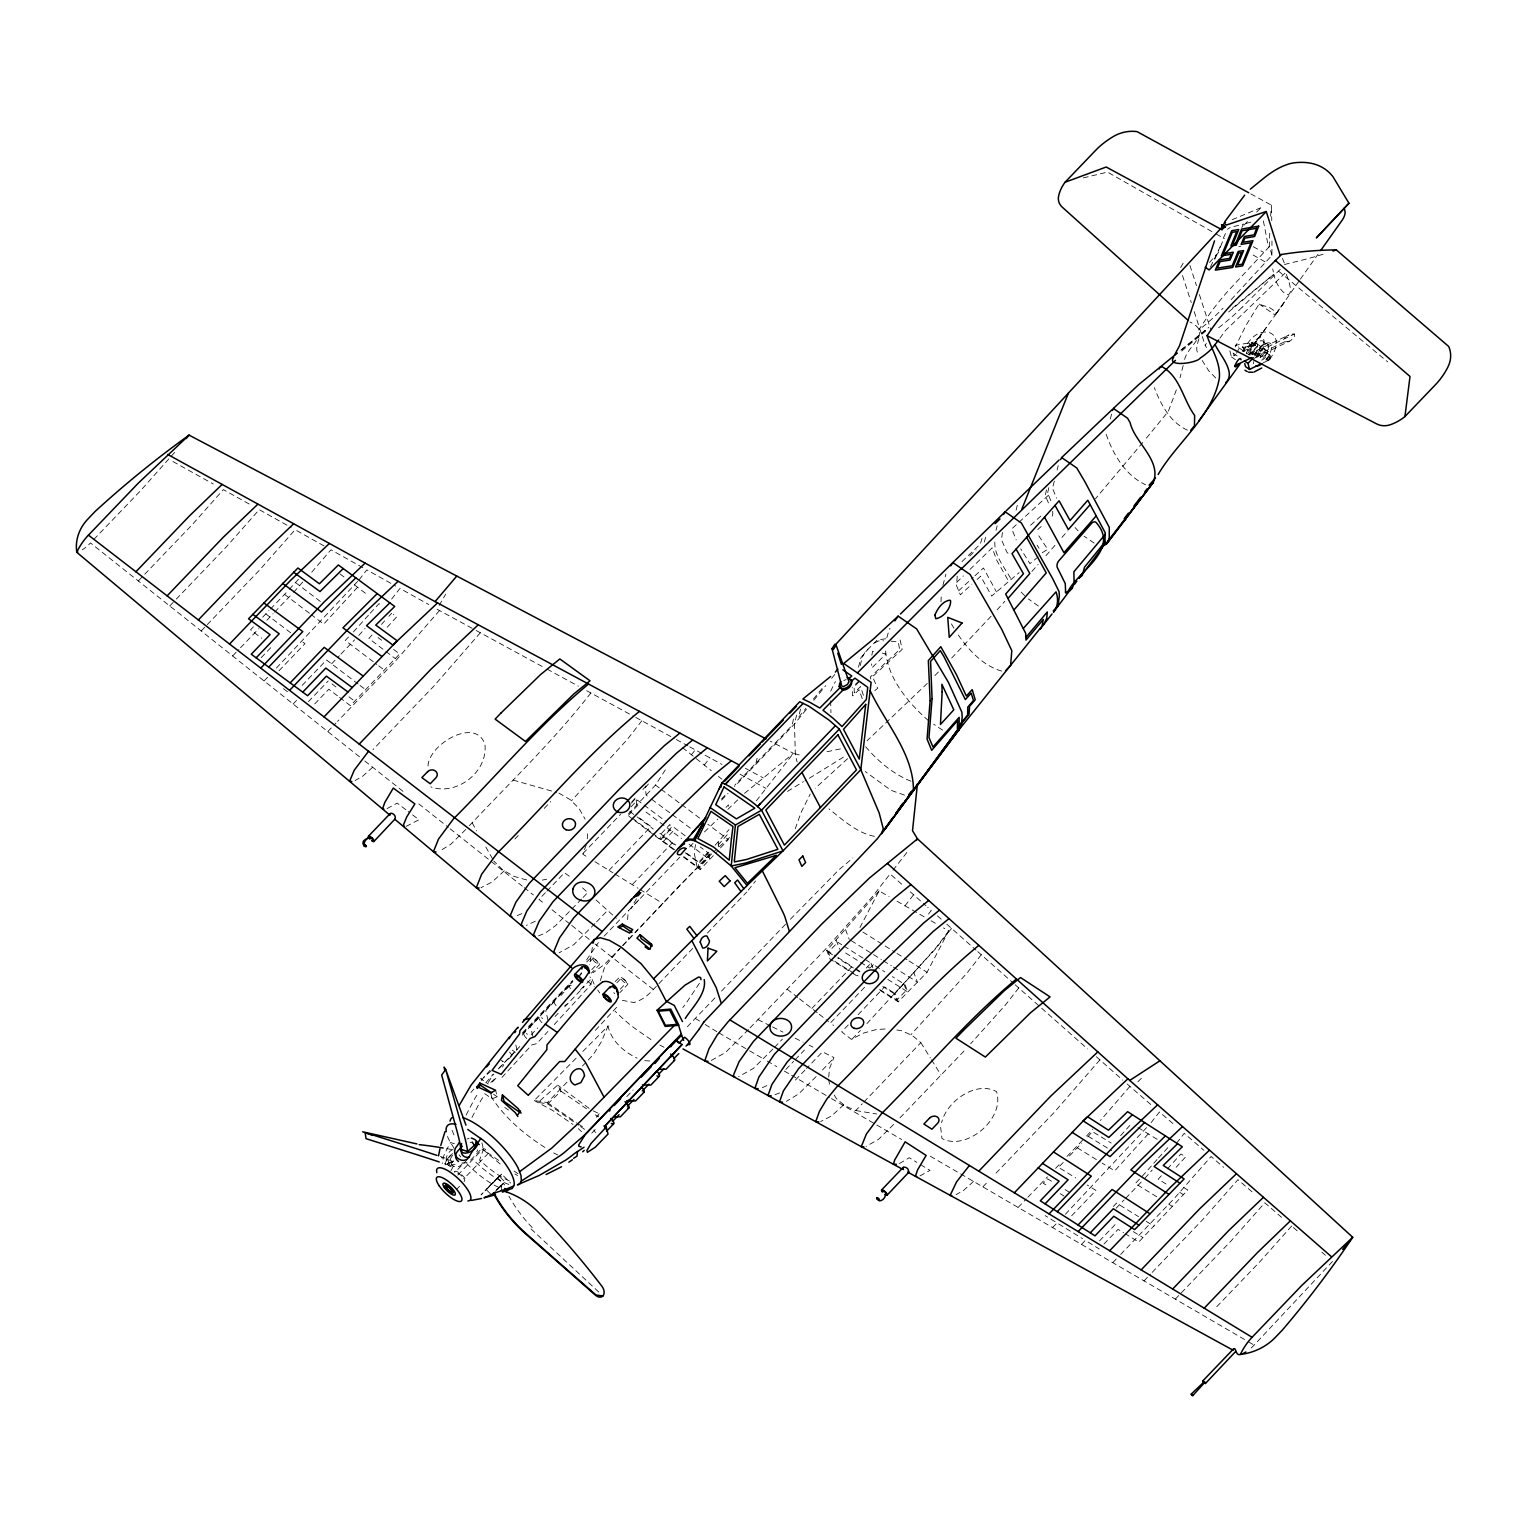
<?xml version="1.0" encoding="UTF-8"?>
<svg xmlns="http://www.w3.org/2000/svg" width="1527" height="1527" viewBox="0 0 1527 1527"><rect width="100%" height="100%" fill="white"/><g stroke="black" fill="none" stroke-linecap="round" stroke-linejoin="round"><path stroke-width="0.75" stroke-dasharray="5 3.75" d="M1231.182 299.616L1271.934 255.314L1271.953 251.02A244.377 29.49 86.5 0 0 1271.953 241.018M940.995 601.848L941.3 593.507M501.352 1190.373L501.448 1184.933L493.469 1193.312M1271.934 255.314L1269.376 246.057A200.342 24.184 86.5 0 1 1269.796 232.658M592.342 947.427L589.708 964.759M627.597 919.655L628.341 910.34M940.67 1127.27L941.968 1138.493C965.961 1151.453 1005.3 1119.081 996.558 1091.614C976.326 1080.391 946.511 1101.12 941.605 1122.727M587.265 838.781L587.8 830.783M828.684 1077.089L829.543 1068.346L833.933 1057.581L822.48 1051.855L806.542 1068.461M858.441 667.184L860.98 657.679L868.004 649.09M860.274 665.543L862.125 657.335L865.084 652.22L877.185 640.08L885.755 638.744M871.841 655.255L872.566 651.285L874.36 651.456M957.219 576.194L956.551 585.7L960.349 594.805L971.859 584.249M994.821 542.047C994.23 555.866 1004.938 567.929 1011.351 579.611M1248.151 352.813L1276.114 313.818L1275.293 311.355L1269.3 307.461L1259.012 304.14L1246.28 324.85L1235.286 346.896M1264.051 342.086L1263.974 342.64M600.34 980.582L604.749 966.763L619.79 948.477M1184.647 359.456C1187.72 345.178 1213.03 333.115 1189.934 322.006M830.669 691.158L835.364 681.596M1002.456 532.484L1001.464 539.623L1006.751 551.953A5.726 3.703 -56 0 0 1009.633 553.366M695.548 844.679L694.785 848.917A118.686 37.564 43.8 0 0 694.461 854.185L697.381 868.252M1183.196 365.564L1179.989 377.78M580.68 975.314L581.31 972.584M755.96 763.08L757.468 756.667M793.506 719.064L792.017 725.459L734.659 785.298M796.579 715.113L794.498 724.027L795.357 755.216L797.113 761.973M800.511 709.139L798.602 717.289L805.989 708.204M502.555 1067.068L503.738 1064.529M886.805 637.771L889 630.117M942.903 585.337L945.9 574.171M984.266 542.104L986.576 533.916M996.005 530.403L997.131 525.899M1016.104 510.133L1017.631 503.986M1057.085 470.106L1058.192 465.659M1110.339 419.028L1112.458 410.477M1243.875 350.943L1242.806 346.381L1238.282 347.087M1046.491 489.862L1045.27 495.34L1049.488 505.494M1048.801 487.705L1047.617 492.992L1051.817 503.108M1106.197 434.355C1113.202 454.492 1125.38 475.355 1145.594 484.765M1180.695 267.53L1183.215 263.083M795.243 828.779L801.045 812.612L810.207 794.021M593.144 1110.797L599.176 1113.698L598.279 1116.905L594.366 1114.195M428.018 765.943C429.011 743.764 476.386 716.449 484.956 744.622C487.915 772.299 456.306 796.14 430.881 786.901M1176.344 389.919L1168.308 411.393L1144.238 440.749M608.128 1025.686L601.543 1041.433L594.709 1052.389A50.639 32.22 -62.2 0 1 588.811 1059.414L582.436 1066.056M586.215 844.908L582.78 854.223L588.83 857.945M1054.336 481.196L1052.447 488.163L1056.589 498.184M1210.491 266.824L1222.554 241.82M1214.881 259.17L1218.851 250.199M1220.092 247.469L1221.829 243.614M471.977 1117.459L480.471 1101.139A131.036 110.631 -14.5 0 1 484.212 1095.413M981.995 538.42L980.353 544.051L960.54 562.948M1223.356 238.059L1225.971 232.409M1227.403 229.279L1230.189 227.485M498.699 1160.425L483.295 1149.812L479.573 1160.1L487.266 1166.838A51.097 16.167 43.8 0 0 504.082 1178.443L510.877 1181.688M1241.871 227.447L1243.474 224.049L1233.606 226.607M476.806 1151.797L477.741 1149.85M488.22 1082.452L493.297 1074.531M1243.837 351.592C1254.812 319.525 1292.3 329.87 1268.517 360.926M1269.949 359.15L1270.063 357.184A3.608 1.565 -55.4 0 0 1268.727 355.18L1257.752 357.032M859.949 927.519L879.113 890.909L889.058 896.635M880.163 990.489L898.22 1001.807L927.061 972.298L948.706 930.936L943.476 927.92M1206.54 347.526L1205.185 345.426L1206.311 343.403M490.415 1193.751L486.159 1189.552L499.195 1176.248L504.864 1181.841L500.283 1187.033M499.195 1176.248L486.159 1189.552M1236.507 353.195L1239.256 348.061L1254.621 345.465A3.608 1.565 -55.4 0 1 1255.977 347.354A3.608 1.565 -55.4 0 1 1252.827 351.325L1250.193 352.584M452.603 1155.366C445.025 1163.841 458.043 1172.641 462.948 1162.314M889.439 629.277L889.993 628.303M439.203 605.436L445.655 594.194M636.454 898.792L631.033 908.279L640.214 898.449M450.923 1170.751L452.259 1168.308A175.433 90.36 -34.7 0 1 454.798 1162.963M699.385 983.331L685.489 1004.155A110.536 72.17 -62 0 1 682.779 1007.572M586.578 959.968L598.355 942.617M466.117 1115.034L473.828 1100.318A64.897 54.8 -14.5 0 1 478.295 1093.275M632.922 819.255L627.311 815.074L655.484 785.088L666.841 767.585M1219.901 338.23L1225.341 330.653L1284.913 273.295M1262.753 332.352L1252.961 346.037L1267.811 325.366M1298.981 281.102L1276.114 313.818M1300.336 279.193L1317.992 254.284M1275.656 314.371L1285.2 301.01L1275.77 314.161M440.368 1156.512A112.903 1.871 19 0 1 447.449 1158.859L449.759 1165.425L453.252 1161.016L449.759 1165.425A112.903 1.871 19 0 0 442.658 1163.078M1284.474 264.591L1289.552 263.14A244.377 130.52 -9.1 0 0 1326.371 253.215M879.113 890.909L826.737 950.424L830.039 959.051L850.081 971.63M948.706 930.936L935.612 948.229L895.032 993.466L898.22 1001.807M1260.92 334.947L1248.074 350.771M359.189 579.726L366.843 569.876L395.817 586.101M391.656 599.061L399.959 588.429L428.801 604.577M439.528 610.533L396.199 660.198L337.562 721.374M480.318 632.77L434.451 685.489L372.97 749.642M590.854 692.972C553.385 741.11 508.987 783.389 467.357 827.844M641.855 720.763L627.311 739.431L571.384 800.835M691.426 754.777L695.262 749.872M704.271 765.084L709.921 757.85M756.38 800.778L793.429 753.326L802.496 755.808M893.009 870.218L907.534 851.589M904.996 905.797L913.585 894.765M928.473 914.062L931.298 910.455L927.748 907.305M951.531 928.378L935.879 948.439L866.935 1023.605M981.288 954.738L966.725 973.405L910.817 1034.81M1018.738 987.931L1005.568 1004.823L970.657 1043.743M1099.898 1059.872L1054.031 1112.591L994.172 1175.046M1129.865 1086.422L1100.433 1120.494M1151.148 1122.612L1159.451 1111.98L1175.389 1125.704M1176.573 1143.189L1184.227 1133.339L1203.925 1150.327M748.23 890.184L755.56 880.984M596.274 1117.306L599.176 1113.698M813.395 699.099L823.759 686.367M806.371 709.406L794.498 724.027L734.544 786.577M813.796 700.282L825.687 685.68M831.623 678.37L836.071 672.892M174.67 452.374L140.293 490.969L93.701 539.585M447.449 1158.859L452.603 1152.675M1291.651 1226.028L1260.119 1261.474L1214.671 1308.906M1332.537 1261.436L1254.144 1345.077A28.708 12.407 -55.4 0 1 1249.41 1349.429M1142.807 442.467L1095.47 498.756M497.611 1189.476L501.448 1184.933M1269.643 359.608C1265.196 363.865 1266.647 352.966 1270.388 357.528M470.908 1092.511L473.847 1089.095M481.196 1080.524L490.033 1070.255M485.815 1082.796L493.355 1074.035M492.381 1081.918L497.936 1076.134M1045.957 555.733L1055.882 544.299M1087.682 1136.909L1092.416 1131.564L1111.179 1143.055M1120.646 1135.63L1131.507 1123.548M1142.215 1176.305L1157.084 1159.508M1161.303 1175.771L1158.249 1179.207L1167.983 1185.181M1061.971 537.409L1067.888 530.747M631.338 803.221L635.995 797.972L636.702 805.073M648.421 784L645.348 787.455L646.093 795.09L649.834 797.877M708.852 852.276L699.519 862.717L700.187 869.55L717.404 851.245M715.094 845.271L729.028 829.6M293.585 592.342L303.778 580.928M358.807 635.48L365.029 628.494M631.815 801.923L636.568 796.617M642.886 789.516L646.036 785.985M672.51 842.656L632.235 884.667M710.227 853.822L635.499 932.405M718.091 845.004L729.104 832.635M1086.537 1136.088L1092.702 1129.159M1144.887 1178.233L1152.236 1170.006M289.233 589.46L299.712 577.836M353.424 631.911L368.713 614.923M372.015 634.946L368.847 638.458L384.021 650.006M381.502 624.409L384.651 620.897M387.19 627.273L396.619 616.965L393.336 614.465M1031.889 571.403L1038.15 564.436M1209.479 262.453L1220.111 250.752M997.093 609.827L1004.861 601.275M1148.285 1133.874L1114.691 1170.865L1102.17 1163.135M1158.554 1157.886L1168.861 1146.548M1167.391 1168.88L1180.944 1153.992L1185.639 1156.874L1176.134 1167.315M311.737 572.167L330.977 549.796L362.853 567.662M357.604 581.443L276.063 668.444M1146.586 1127.613L1065.159 1214.48M357.528 587.265L323.705 624.104L311.298 614.675M370.24 613.224L379.059 603.623L382.38 606.143M388.889 616.297L391.714 613.224M501.963 1077.413L531.892 1044.869L536.779 1043.59L547.907 1031.469M554.263 1024.56L589.25 986.518L591.331 982.815L591.197 978.292M595.435 1030.324L617.691 1006.121M726.031 807.401L728.436 804.786L728.455 809.367M631.109 806.79L637.37 800.129L666.306 821.717M628.475 815.265L637.866 805.263M674.629 849.756L663.443 841.396L663.004 836.242L672.395 826.26L685.203 835.803M660.962 839.545L670.353 829.543L669.933 824.427L660.542 834.41L660.962 839.545L653.327 833.837M663.443 841.396L672.834 831.394M522.234 1035.134L572.358 981.746M707.745 852.562L708.28 857.907L698.889 867.89L698.354 862.545L707.745 852.562L700.225 846.97M720.534 847.905L728.36 839.583L707.803 824.217M1280.275 269.344L1242.195 307.213M991.118 616.221L951.016 658.767M138.289 580.966L143.156 575.889M144.779 574.19L191.848 525.078L223.381 489.633L251.344 505.227M169.745 605.952L174.689 600.798M176.33 599.08L225.767 547.506L259.246 509.655L291.123 527.502M201.182 630.956L259.685 569.915L295.112 529.716L326.988 547.582M253.406 626.853L250.562 629.811L261.671 638.248M262.682 617.175L268.943 610.647M270.489 609.025L287.668 591.102M232.638 655.942L238.937 649.376M240.502 647.734L258.96 628.494M266.786 620.306L273.047 613.778M274.612 612.155L291.943 594.06M261.212 657.66L272.169 646.226M264.095 680.927L267.95 676.9M279.04 670.697L304.98 643.65L302.002 641.378M302.193 685.356L326.511 659.988L358.101 683.981M348.519 637.026L345.236 640.443L376.825 664.436M293.108 704.004L297.555 699.385M331.588 663.863L339.414 655.713M340.96 654.09L354.569 639.889M308.397 701.676L328.171 681.042M314.715 703.928L328.801 689.231L337.811 696.064M327.79 731.567L335.94 723.073M372.664 767.222L362.815 776.117L355.123 780.526M465.773 829.505L450.675 844.374L439.681 851.054M514.923 838.953L518.187 835.555M544.223 808.394L550.732 801.599M504.311 870.81L492.057 881.995L480.948 887.721M545.349 892.761L538.974 899.403L545.387 904.499M546.952 891.1L564.475 872.795L570.506 877.071M583.066 853.402L620.649 814.196M581.539 899.04L555.771 925.477L545.311 933.092L538.535 935.86M583.085 897.418L587.742 892.57L580.852 886.366M609.006 870.371L650.922 826.546L637.809 816.773M1244.028 225.156L1248.265 220.747M594.938 923.587L573.808 944.64L559.054 952.848M596.523 921.945L607.574 910.416M721.565 798.965L726.47 793.849M721.584 800.091L728.055 793.334M604.043 936.223L679.744 857.239M689.593 846.951L696.178 840.098M586.673 961.972L591.942 956.856L599.176 962.907L599.328 964.816L591.388 973.119M589.918 961.647L592.934 958.498M522.482 1032.806L572.74 980.41M522.692 1033.645L572.949 981.269M539.222 1017.326L530.518 1026.583L532.904 1036.699M554.454 1001.464L545.731 1010.721L548.136 1020.895M569.666 985.602L561.001 995.547M577.836 977.089L583.467 971.21M591.789 969.626L597.82 963.327A3.436 1.088 43.8 0 0 594.919 959.128A3.436 1.088 43.8 0 0 593.392 960.292A3.436 1.088 43.8 0 0 597.82 963.327M622.787 945.347L682.168 882.778L715.858 849.833M621.222 947.313L604.272 964.549L593.125 972.68M622.806 945.652L633.896 934.085M615.114 981.575L620.382 976.459L627.616 982.529L627.769 984.419L619.809 992.722M452.584 1153.61L447.984 1158.42A8.761 6.986 -72.3 0 0 445.14 1166.704M616.851 982.834L621.374 978.101M620.229 989.229L626.261 982.93A3.436 1.088 43.8 0 0 623.36 978.731A3.436 1.088 43.8 0 0 621.833 979.895A3.436 1.088 43.8 0 0 626.261 982.93M467.281 1159.566L456.535 1170.77A8.761 6.986 -72.3 0 1 454.893 1172.125M457.833 1175.103L483.295 1148.552L485.281 1149.182L488.182 1153.381L464.303 1178.271M456.344 1189.648L459.589 1186.269M692.666 948.439L650.979 991.939A43.157 35.655 -75.5 0 1 633.972 1002.533L622.367 1000.357M707.421 933.054L746.76 892.016M576.118 1058.23L534.202 1100.509L547.429 1102.589L568.12 1081.001M501.677 1174.148L481.024 1194.897L501.677 1174.148L510.648 1183.043M714.96 997.894L692.953 1020.857A43.157 4.524 -44.2 0 0 684.879 1029.618M721.527 991.061L787.073 922.652M591.77 1133.149L596.542 1128.167M626.776 1096.615L633.151 1089.973M748.478 1029.542L725.42 1052.58L710.15 1061.055M750.043 1027.881L826.431 948.191L872.184 896.922L890.107 873.94L903.526 885.832M772.929 1049.011L753.384 1068.423L738.629 1076.65M774.513 1047.369L782.397 1039.143M811.81 1008.45L852.085 966.438L834.181 955.119M785.871 1069.434L793.62 1061.341M795.166 1059.738L804.462 1050.022M864.606 987.282L830.402 1022.975L833.627 1025.495M804.939 1070.141L795.204 1080.276M848.268 1024.941L841.682 1031.794L851.379 1039.372L863.232 1033.187L876.135 1029.561L887.034 1028.874M858.136 1014.634L884.591 986.9L895.032 993.466M816.105 1076.63L798.545 1094L786.443 1101.311M822.48 1069.988L833.627 1058.345M852.219 1038.952L860.388 1030.42M843.744 1104.784L831.49 1115.97L820.667 1121.562M834.2 1095.05L836.452 1098.677L844.946 1105.815L855.75 1110.549L862.259 1103.754M863.881 1102.055L920.838 1042.636L912.344 1035.497L901.56 1030.744L895.376 1029.732M893.639 1124.464L878.54 1139.333L866.057 1146.433M900.014 1117.802L965.98 1048.992M973.52 1181.421L963.671 1190.316L955.978 1194.725M982.854 1186.861L987.702 1181.803M1018.127 1207.456L1026.278 1198.943M1027.9 1197.244L1047.446 1176.859M1055.596 1168.365L1060.482 1163.269M1066.991 1156.473L1084.914 1137.787M1063.212 1162.467L1058.516 1167.353L1075.772 1177.966M1069.454 1155.939L1081.727 1143.131M1052.599 1227.555L1057.047 1222.936L1045.136 1215.587M1071.649 1215.778L1095.966 1190.411L1087.262 1185.047M1113.298 1206.483L1116.542 1203.085L1138.55 1216.656M1139.447 1179.207L1135.267 1183.54L1157.275 1197.111M1081.479 1244.39L1085.334 1240.363L1099.268 1248.952M1116.142 1208.22L1124.063 1199.955M1125.628 1198.332L1142.177 1181.058M1099.516 1240.897L1117.649 1221.982M1103.964 1244.047L1118.069 1229.35L1123.643 1232.766M1112.744 1262.638L1119.043 1256.072M1120.627 1254.43L1173.709 1199.039L1211.083 1156.512L1223.623 1167.315M1144.009 1280.886L1150.518 1274.11M1152.141 1272.411L1202.513 1219.863L1237.939 1179.665L1252.255 1192.014M1175.294 1299.133L1231.316 1240.668L1264.795 1202.818L1283.024 1218.565M498.279 1068.919L514.694 1051.874M516.336 1050.175L521.261 1045.06M531.129 1034.829L537.695 1028.015M499.234 1068.06L514.065 1052.676M508.644 1059.07L515.248 1052.218L512.232 1050.137M555.045 1016.524L558.195 1013.279M564.666 1006.885L584.211 986.614M1269.357 246.63L1229.063 289.92A118.323 45.944 -56.3 0 0 1198.79 329.985A142.755 55.43 -56.3 0 0 1223.012 308.263M934.925 675.564L941.09 669.208M496.428 1189.972L498.088 1188.235M927.29 683.409L867.012 740.824M829.543 955.463L828.264 952.104L837.865 942.254L841.721 944.698M866.21 968.099L871.02 963.174L865.026 959.395M870.123 967.908L873.329 964.625M903.85 983.846L906.313 990.317L896.693 1000.147L894.23 993.676L903.85 983.846L892.398 976.631M1256.645 212.1L1260.825 207.844L1261.13 209.352M790.394 919.235L838.781 869.894L852.887 858.021M582.837 1051.473L607.994 1026.125C611.583 1041.07 623.493 1051.779 637.103 1058.135M1137.863 1081.822L1142.501 1077.165M855.349 684.401L858.46 681.309M855.654 685.299L860.312 680.66M744.489 793.372L793.429 753.326L770.295 741.149M499.787 1186.517L504.864 1181.841M491.026 1071.019L483.582 1077.489M874.608 642.886L878.369 641.016L883.56 640.786M956.704 582.379L963.346 575.908M969.989 569.418L992.187 547.83L996.73 560.256L1008.698 581.329M704.481 831.948L717.824 819.083M727.825 809.444L737.827 799.785M547.735 1103.906L561.001 1091.213L557.699 1085.105L538.115 1102.399L547.735 1103.906L578.599 1125.189M969.664 556.038L976.154 549.854M958.593 590.815L973.233 577.34M974.932 575.794L983.464 568.006L996.444 591.922M977.127 579.439L980.639 576.233L991.672 596.045L1019.101 572.625M490.797 1082.471L495.263 1078.406M1048.495 495.187L1011.771 528.876L1016.218 539.966M847.58 758.69L815.284 788.218M1040.86 516.05L1029.313 526.376M719.332 846.721L729.791 837.35M1037.73 529.564L1041.185 526.51M567.147 1003.983L564.761 1005.644M1181.707 351.038L1206.979 329.985M1228.605 311.985L1273.785 274.326L1272.735 268.886M1038.15 556.878L1029.942 563.673L1020.723 548.804M874.837 690.605L877.643 688.314L872.528 676.671L902.171 649.414L900.109 639.908L898.945 639.756M1180.925 350.141L1208.811 327.389M1232.27 308.225L1273.785 274.326C1278.786 295.856 1299.725 306.736 1285.619 272.55M1181.612 349.626L1184.799 347.221A67.303 11.319 -45.3 0 0 1196.099 337.868C1205.834 328.4 1191.423 349.168 1199.115 354.169M1201.577 333.268L1206.96 329.317M766.878 1085.582L762.03 1087.854M787.474 791.406L803.431 781.633M843.362 757.182L804.977 780.927M535.309 921.258L526.338 925.419M1265.444 343.728L1264.471 344.281L1266.398 343.556L1265.119 343.785M453.099 1149.507C444.681 1152.408 442.773 1167.43 454.225 1167.124M455.122 1164.204L449.625 1165.655M899.441 1163.574L909.233 1157.714L916.792 1162.333M521.833 913.661L515.458 916.276M779.61 1092.893L773.12 1095.527M1256.206 357.242L1290.735 340.578L1293.751 337.715A5.554 4.619 -14.7 0 0 1294.552 335.234L1294.438 334.031C1289.876 333.611 1283.043 336.551 1284.073 342.029L1256.187 355.467M1237.118 355.886L1229.865 350.886L1231.43 356.917L1235.286 355.066M1243.016 351.344L1248.8 348.538A3.608 1.565 -55.4 0 0 1251.949 344.587A3.608 1.565 -55.4 0 0 1250.613 342.697L1235.248 345.274L1237.92 347.125M1248.819 354.226L1288.826 334.967M1251.72 354.608L1294.438 334.031M1263.058 362.892L1266.914 361.04A3.608 1.565 -55.4 0 0 1270.063 357.07L1267.792 360.582M453.175 1161.054L446.17 1164.223L453.252 1161.016A65.642 1.088 19 0 1 441.418 1157.638M1232.155 219.697L1260.806 207.748M484.67 1093.618L492.133 1098.772L497.287 1096.787L495.588 1090.24M1289.494 341.208L1284.073 342.029M466.938 1139.008L469.133 1138.264M580.508 989.553L591.827 978.33L589.899 977.013M387.056 808.604L397.173 803.087L406.258 810.035M919.922 1175.924L930.019 1170.407L918.681 1163.479M1238.836 246.725L1240.859 246.191M1246.013 223.4L1252.369 221.797M1083.33 177.876L1107.495 172.093L1214.137 232.829M826.966 751.723L840.69 748.841M542.333 880.086L546.723 879.228M481.769 1078.444L480.528 1078.654L488.277 1083.998M904.461 795.109L890.947 790.299L865.217 771.536M406.125 826.374L418.99 819.77L408.091 811.429M470.201 1142.406L472.358 1142.177M1247.464 346.534C1249.716 347.03 1250.728 340.292 1247.578 344.568C1245.459 349.912 1254.411 345.407 1249.735 343.155M1266.78 359.857L1269.052 356.478M644.738 1060.673L650.655 1061.036M1001.655 671.078C982.701 665.677 968.156 649.548 957.372 633.667M891.062 641.13L898.277 642.046L899.632 649.605L870.314 677.053L870.848 679.114M874.417 836.357C856.704 832.845 842.751 819.751 828.951 808.928M855.75 1110.549L876.708 1113.985M882.358 653.136L885.927 653.976L871.764 668.043L871.688 663.863M513.11 780.106L556.591 792.456M526.7 879.972L513.95 876.345L502.707 869.894L493.775 861.037M454.435 1143.742L450.541 1142.501A175.433 90.36 -34.7 0 0 443.708 1155.939L442.276 1163.555M910.97 781.213C893.009 774.017 877.624 760.885 865.217 746.245M1187.414 430.175C1170.197 422.311 1160.806 404.464 1154.336 387.629M534.202 1100.509L552.411 1110.32L573.007 1124.464M595.53 1132.633L593.774 1129.942M757.965 1019.616L770.467 1025.877M772.547 1026.908L782.969 1032.118M795.128 1038.188L803.126 1042.178M809.119 1045.174L812.937 1047.083M553.671 1152.923L557.775 1155.004M745.348 768.272L763.309 777.911M1253.209 246.706L1263.573 252.318M437.046 609.197L474.21 629.429M476.233 630.536L544.967 667.986M547.067 669.112L578.332 686.157M586.673 690.7L633.686 716.316M635.728 717.423L674.266 738.419M676.289 739.526L687.894 745.844M689.746 746.856L721.966 764.416M740.022 774.246L766.02 788.409M1250.766 193.872L1271.437 205.191L1271.667 215.498A244.377 29.49 86.5 0 1 1271.762 220.651M172.933 461.536L213.284 484.002M1216.179 234.013L1224.387 238.67M1253.094 255.028L1265.406 262.033M942.617 730.154L933.703 724.256M897.036 901.216L925.667 917.689M931.05 920.781L936.433 923.873M558.882 793.105L570.105 799.575L579.038 808.432L585.07 819.083M1250.937 343.976L1248.475 347.259M718.854 1032.863L747.657 1049.679M749.623 1050.824L763.462 1058.898M767.26 1061.093L776.728 1066.629M784.305 1071.057L789.745 1074.225M791.559 1075.275L829.543 1097.436M831.49 1098.581L901.636 1139.505M930.382 1156.263L1244.753 1339.637M1248.59 1341.889L1254.106 1345.096M514.943 1173.958L517.653 1175.561M1094.153 543.097L1084.036 536.13M1183.883 1187.624L1187.758 1190.01L1138.722 1242.062L1125.494 1233.911M1088.236 1136.298L1111.618 1150.614M1179.684 1192.339L1183.578 1194.744M1138.035 1127.575L1157.638 1139.638M1077.26 1147.789L1100.242 1161.971M1168.785 1204.192L1172.717 1206.616M594.9 861.686L612.881 872.757M614.827 873.94L638.019 888.237M639.947 889.42L663.062 903.64M1146.204 1221.371L1153.973 1226.162M1051.435 1181.211L1047.541 1178.806L1043.265 1183.253L1048.915 1186.727M1065.102 1189.609L1070.942 1193.217M1133.225 1231.583L1142.998 1237.614M1060.177 1193.675L1063.937 1195.985M1058.669 1223.929L1082.49 1238.607M695.3 1018.414L703.183 1023.262M705.15 1024.483L716.965 1031.775M862.889 932.062L894.975 952.18M896.979 953.44L907 959.72M909.004 960.979L927.061 972.298M851.264 940.651L881.346 959.51M883.35 960.769L891.367 965.789M893.371 967.049L917.441 982.147L913.776 972.508M845.653 953.001L869.722 968.08M887.779 979.399L907.821 991.977L904.404 982.987M834.735 961.285L858.136 975.982M879.609 989.439L896.693 1000.147M852.085 972.89L858.098 976.669M863.022 958.135L843.648 945.9M875.238 965.827L884.782 971.84M855.75 968.748L861.266 972.222M853.402 967.984L837.865 958.173M855.406 969.244L861.4 973.004M882.797 986.48L894.23 993.676M826.737 950.424L832.31 953.955M828.264 952.104L835.956 956.952M589.098 1108.354L557.699 1085.105M1259.107 303.988L1274.93 314.886M1257.103 343.919L1259.947 345.865M1264.337 348.9L1267.181 350.847M1251.606 342.563L1255.633 345.35M1265.711 352.279L1269.72 355.066M1250.346 352.871A5.631 2.443 -55.4 0 0 1255.118 350.599A5.631 2.443 -55.4 0 0 1257.351 344.3A5.631 2.443 -55.4 0 0 1252.98 345.465L1252.045 346.572A5.631 2.443 -55.4 0 0 1250.021 352.241L1253.19 354.837A5.631 2.443 -55.4 0 1 1256.148 347.106A5.631 2.443 -55.4 0 1 1260.233 348.099A5.631 2.443 -55.4 0 1 1254.488 355.142M1239.256 348.061L1249.334 354.989L1264.7 352.413A3.608 1.565 -55.4 0 1 1266.036 354.302A3.608 1.565 -55.4 0 1 1262.905 358.253M1231.43 356.917L1235.458 359.685M1038.398 606.028L1028.377 598.928M650.979 1039.582L638.114 1030.706A54.247 17.16 43.8 0 1 619.542 1015.512L615.095 1011.141M561.001 1091.213L586.521 1108.793M501.2 1060.425L503.204 1061.819A9.277 2.939 43.8 0 1 502.612 1061.036M547.429 1102.589L576.347 1122.517M578.275 1123.853L584.058 1127.823M580.527 1126.525L588.239 1131.851M493.526 1094.21L497.287 1096.787M504.769 1107.476L508.51 1110.053M544.872 1147.445C524.143 1134.256 504.922 1117.936 491.465 1097.169M514.103 1171.037L517.958 1173.69M686.711 853.211L699.519 862.717M685.203 852.772L698.354 862.545M655.484 785.088L659.225 787.894M661.096 789.287L679.782 803.259M681.653 804.653L700.339 818.625M651.705 799.289L670.391 813.242M672.262 814.654L690.948 828.607M646.055 812.059L681.557 838.609M689.021 844.202L709.578 859.567L709.043 854.108M659.912 833.265L675.755 845.061M629.773 811.486L635.213 815.533M637.026 816.869L653.308 829.008M663.004 836.242L675.812 845.786M632.312 818.109L651.418 832.406M683.962 856.723L698.889 867.89M634.793 820.667L653.48 834.639M655.35 836.033L674.037 850.005M683.371 856.991L700.187 869.55M928.416 720.61C908.183 702.897 887.626 678.236 885.584 650.54M339.987 573.923L344.892 577.664M354.436 584.917L368.293 595.435M284.556 594.366L309.408 613.243M378.734 665.867L384.403 670.181M265.813 613.911L290.684 632.789M359.99 685.413L365.659 689.727M331.951 683.924L337.639 688.238M348.996 696.866L354.684 701.179M339.605 697.438L350.408 705.646L399.616 653.976L392.42 648.479M283.488 688.696L288.87 692.781M653.327 989.477L595.034 943.953M377.99 637.503L381.597 640.252M295.475 582.531L322.025 602.764M385.911 651.456L395.398 658.671M500.188 1164.013L483.295 1149.812M1215.778 377.99L1208.888 371.023L1202.207 360.506M787.149 989.191L797.724 997.436M799.48 998.811L817.384 1012.802M819.236 1014.272L828.531 1021.525M359.532 756.8L90.475 542.963A28.708 12.407 -55.4 0 1 82.248 549.796M364.838 761L405.877 793.62M418.799 803.889L448.327 827.348M450.16 828.817L522.291 886.137M524.143 887.626L533.419 894.994M552.01 909.768L569.915 924.007M571.671 925.381L593.163 942.483M682.493 747.619L711.334 770.715M718.377 776.365L721.908 779.19M1278.576 271.138L1387.68 361.88M587.494 981.04L594.327 986.766M1150.766 1104.498L1124.578 1081.727M1293.426 1227.574L1298.771 1232.194M1321.867 1252.197L1325.417 1255.289M910.245 891.787L925.992 905.74M937.444 915.895L942.064 919.979M946.797 924.179L976.02 950.099M977.776 951.645L1013.374 983.197M1015.169 984.781L1039.906 1006.694M1041.662 1008.259L1087.548 1048.915M1096.367 1056.741L1122.803 1080.162M596.007 899.995L616.335 918.3M578.313 1128.663L581.596 1131.717M531.052 1228.93L599.691 1292.911M613.759 992.703L614.751 993.638M497.21 1177.546L504.693 1184.952M1021.2 592.113L1024.636 595.625M1078.138 530.862L1075.103 527.559M1042.254 552.755L1047.656 549.281L1037.463 533.782M459.093 1154.87L460.734 1156.989M597.706 989.954L599.71 992.932M1037.081 545.158L1039.085 548.25M920.838 1042.636L930.325 1057.887M931.508 1059.795L940.995 1075.065M953.917 628.208L950.634 622.539M454.015 1134.943L451.248 1128.491M454.149 1148.476L449.339 1140.516A45.161 14.297 43.8 0 1 446.628 1133.664M472.148 822.862L476.691 830.898M485.796 846.97L492.629 859.014M594.098 984.171L591.846 978.635M862.24 698.622L859.033 689.784L852.715 695.892L852.257 687.494M1052.37 511.335L1052.58 511.812A5.364 3.684 -56.7 0 1 1050.404 518.474M1282.432 258.368L1284.799 264.19M863.404 695.281L860.522 686.577L854.28 692.743L854.108 686.845M871.02 963.174L873.616 969.798M845.5 929.542L849.26 939.391M836.147 940.021L839.64 949.221M1189.934 265.469L1196.462 285.606M1199.382 294.558L1211.006 330.366M1182.471 275.49L1191.27 302.556M1194.19 311.584L1205.185 345.426M1233.453 353.252L1234.026 355.428M1243.932 347.851L1244.829 351.286M490.625 1092.931L492.133 1098.772M481.902 1142.807L483.028 1147.178L470.755 1159.986A8.761 7.406 -14.5 0 1 469.037 1161.398M515.821 1045.022L517.214 1050.633M828.474 1079.284L830.364 1087.548M1263.383 220.957L1268.536 247.355M718.205 841.778L718.969 849.566M628.628 937.292L628.78 939.105M830.631 700.817L830.955 712.708M511.488 1054.393A5.955 1.89 43.8 0 1 509.579 1052.141M508.854 1184.398A47.432 15.003 43.8 0 1 473.637 1160.138M498.604 1187.262A45.161 14.297 43.8 0 1 465.372 1162.142M532.236 1227.593A114.582 85.34 52.1 0 1 508.854 1196.118M454.263 1172.049A8.303 2.634 43.8 0 1 460.219 1173.557A8.303 2.634 43.8 0 1 466.689 1181.516M463.712 1178.29A5.554 1.756 43.8 0 1 463.96 1181.325M457.814 1173.347A5.554 1.756 43.8 0 1 462.91 1177.241M467.014 1162.391A8.761 7.406 -14.5 0 1 460.371 1162.467M446.609 1148.609A114.582 11.09 13.7 0 1 453.729 1149.888M843.82 680.622A9.372 7.769 -11 0 1 846.111 679.591M664.092 1047.274A54.247 17.16 43.8 0 1 659.912 1045.136M1242.176 307.175A142.755 67.856 -54.5 0 1 1215.797 329.794M556.114 1005.682A5.955 1.89 43.8 0 1 554.282 1001.636A5.955 1.89 43.8 0 1 557.87 1002.552M541.932 1022.67A5.955 1.89 43.8 0 1 538.974 1017.765A5.955 1.89 43.8 0 1 542.658 1018.414M570.449 988.694A5.955 1.89 43.8 0 1 573.102 986.69M526.72 1038.532A5.955 1.89 43.8 0 1 523.761 1033.626A5.955 1.89 43.8 0 1 527.445 1034.275M1254.965 356.077A13.571 5.879 -55.4 0 1 1270.101 343.193A13.571 5.879 -55.4 0 1 1264.375 361.517M1253.648 363.789A13.571 5.879 -55.4 0 1 1253.476 361.632M1254.66 354.703A11.262 4.867 -55.4 0 1 1267.2 344.014A11.262 4.867 -55.4 0 1 1262.466 359.227M1257.255 357.223A5.631 2.443 -55.4 0 1 1261.512 349.301A5.631 2.443 -55.4 0 1 1264.28 352.298A5.631 2.443 -55.4 0 1 1258.133 358.177M1261.722 360.124A5.631 2.443 -55.4 0 0 1267.505 352.89A5.631 2.443 -55.4 0 0 1263.039 352.413L1262.123 353.52A5.631 2.443 -55.4 0 0 1260.099 359.189M1242.386 351.019A3.894 3.283 -14.5 0 1 1243.341 351.229M1246.337 353.787A13.571 5.879 -55.4 0 1 1257.084 338.937A13.571 5.879 -55.4 0 1 1263.974 342.926A13.571 5.879 -55.4 0 1 1254.411 358.463M1249.41 354.111A11.262 4.867 -55.4 0 1 1262.218 340.75A11.262 4.867 -55.4 0 1 1258.076 356.192M1270.617 216.223A200.342 24.184 86.5 0 1 1271.437 205.152"/><path stroke-width="1.5" d="M609.96 987.835L612.365 985.965L616.278 988.79A48.062 44.837 73.9 0 1 616.946 990.164L618.397 996.997L615.629 1002.113A1058.383 457.642 -55.4 0 0 583.352 1039.314L564.78 1061.513L559.588 1061.57L528.724 1094.821M588.716 972.546L585.261 977.814A1068.576 462.051 -55.4 0 0 552.698 1015.379L534.965 1036.547L530.232 1038.379L501.161 1074.34L492.076 1070.37L519.524 1033.97L519.943 1030.591L538.516 1008.412A1058.383 457.642 -55.4 0 1 570.774 971.191C574.133 964.11 590.567 960.998 588.716 972.375M522.52 1022.365L586.521 948.038L594.461 939.41L600.206 937.712L609.502 940.403L621.126 947.122L641.187 963.823L656.095 981.899L666.135 1001.139L674.266 1005.415L682.493 1021.62M701.008 979.666L700.569 977.566L698.602 977.032L684.974 985.182L657.087 1010.225L665.18 1026.43L678.961 1025.285L670.735 1009.099L657.087 1010.225M903.507 1169.587C900.281 1165.273 910.455 1167.029 908.088 1172.297L1232.957 1350.135M1232.633 1350.192C1236.393 1344.466 1234.942 1356.491 1240.401 1354.449A28.708 12.407 -55.4 0 0 1242.501 1353.724M735.441 825.019L710.15 807.592L721.927 782.912L799.709 701.752L807.688 705.589A12.14 3.837 43.8 0 1 809.444 706.6L828.417 719.675A12.14 3.837 43.8 0 1 830.287 721.183L839.316 729.066L761.534 810.207L735.441 825.019L731.204 865.981L747.027 885.565L653.766 978.635M917.46 783.695L912.516 830.707L917.517 838.877L1352.712 1237.271A1007.476 798.545 -20.5 0 1 1282.527 1329.883L1275.274 1337.442A47.242 37.45 -20.5 0 1 1240.401 1354.449A28.708 12.407 -55.4 0 1 1252.083 1337.289L1301.92 1285.314L1352.712 1237.271L1342.634 1249.353M1222.383 228.993L1222.86 224.87L1221.581 224.679L1222.383 228.993L1225.494 226.683L1222.86 224.87M1241.031 359.761C1240.21 353.94 1230.877 371.156 1237.042 365.85M1281.554 254.455L1238.912 296.715A118.323 56.251 -54.5 0 0 1207.093 335.692L1376.781 423.972A15.69 13.247 -14.5 0 0 1390.505 424.678A42.68 36.037 -14.5 0 0 1404.935 416.547L1410.013 376.463L1275.274 260.392M881.594 833.742L883.274 828.837L879.189 812.994L860.808 769.723L839.316 729.066M592.915 943.304L594.461 939.41M438.516 1155.863L439.948 1148.858M521.051 1113.183L518.245 1108.678L502.44 1094.974L501.39 1100.337L515.21 1112.572L517.863 1116.504M461.784 1149.64C459.742 1154.317 464.838 1158.63 469.343 1157.065M720.878 787.359L721.927 782.912A36.648 11.605 43.8 0 1 724.714 784.019L725.707 784.477A36.648 11.605 43.8 0 1 734.22 789.516L748.058 799.06A36.648 11.605 43.8 0 1 757.125 806.141L758.232 807.134A36.648 11.605 43.8 0 1 761.534 810.207L783.027 850.883L747.027 885.565M719.255 789.096L719.904 787.188M440.788 1145.403L444.968 1131.736M651.571 944.259L650.063 949.279L636.95 938.151L640.118 934.696L651.571 944.259L652.067 946.186L641.13 938.647L640.118 934.696M1159.279 369L1159.871 367.32L1162.181 366.824C1180.237 376.749 1183.158 399.959 1194.648 415.42L1194.458 425.823L1190.659 430.347M390.149 814.998C389.137 810.703 397.535 815.036 394.787 819.255L571.709 967.794M1021.945 508.911L1068.423 393.088M1104.708 545.292L1153.439 482.112C1161.551 460.028 1134.523 442.372 1130.152 422.674L1127.556 418.207L1113.393 408.453L1112.458 410.477M887.015 1195.24L909.023 1172.011M610.094 1109.938L609.464 1111.122M1214.538 240.865L1179.55 345.694L1174.473 355.18M1107.629 542.6L1109.289 537.828L1109.27 527.33L1084.647 481.291L1076.802 468.006L1061.647 457.566L1060.54 459.646M670.639 1046.892L671.384 1045.842M710.246 807.401L694.499 840.671L690.223 839.869L684.478 841.568L595.759 938.647M461.65 1143.551C454.168 1165.158 491.713 1144.277 471.289 1138.035M905.167 801.16L958.975 729.868L961.456 724.542L962.201 716.927L961.857 712.174L948.42 682.359L916.639 628.895L898.162 616.144L894.86 620.897M696.694 835.956L697.419 834.505M517.5 1028.339C521.184 1022.975 507.25 1039.486 509.445 1038.608M959.987 728.532L1042.006 626.108L1043.304 619.428L1025.991 640.061L1025.705 633.381L1005.682 594.06L1023.453 573.751L1012.019 553.671L1059.108 500.799L1070.045 520.535L1087.816 500.226L1105.147 532.637L1104.937 544.013L1083.139 573.14M629.868 901.98L631.624 899.25M633.915 897.571L638.935 891.806M678.37 848.42L684.573 843.438L681.099 845.5M685.413 840.556L687.913 839.067L693.525 839.182L702.744 823.587M697.438 827.5L705.779 817.613L692.151 832.902M961.628 568.636L1175.466 360.353M476.825 1087.071L479.841 1083.063L495.588 1090.24L490.625 1092.931L478.505 1087.262L476.825 1087.071L477.188 1088.465L480.375 1085.143L479.841 1083.063M517.5 1115.111L520.516 1111.102M699.003 1029.427L687.379 1044.716M363.159 843.782C363.502 847.542 369.305 847.848 364.533 844.221C357.7 840.957 376.081 833.532 371.939 840.365M369.935 837.483C364.59 837.617 361.613 848.688 365.907 845.786M369.477 837.178L370.145 838.857M879.361 1199.63C873.368 1193.713 879.247 1203.123 879.247 1199.84M879.686 1200.852C886.08 1200.298 887.836 1189.457 882.682 1191.728M1204.192 1381.801L1191.194 1394.132L1191.69 1395.105L1192.74 1395.659L1204.746 1382.412M1192.778 1395.563L1191.289 1394.094M1235.438 1351.719L1205.433 1383.5L1203.658 1382.565L1202.818 1380.904L1233.453 1348.952M1203.352 1381.439L1203.849 1382.412M1205.433 1383.5L1204.402 1381.992M459.188 1105.472L471.041 1085.163L509.617 1036.909M654.968 1063.536L659.263 1058.402M1003.525 514.504L1005.148 511.812L1021.391 522.997L1052.58 578.485L1059.032 591.522L1059.356 595.759L1058.096 605.723L1053.286 610.876M699.003 1029.408L703.737 1022.174M1224.788 221.682L1244.658 195.17M832.024 648.651L834.83 644.241L836.128 645.138L849.012 681.691L847.37 684.592L842.961 686.749L841.663 685.852L832.024 648.651L833.341 649.548L836.128 645.138M895.738 813.605L902.839 803.259M950.71 565.811L952.848 562.585L970.103 574.496L1001.674 629.239L1011.809 650.655L1010.607 665.524L1005.529 670.735M702.954 823.759L694.499 840.671L711.143 849.279L731.204 865.981L745.329 863.118L783.027 850.883L860.808 769.723L871.134 682.378L843.725 663.481L873.081 639.374L898.162 616.144M698.736 830.993L703.451 823.931M589.498 973.004C589.88 969.13 581.272 963.041 581.902 969.015M703.737 1022.174L877.739 838.285L893.2 817.098M1218.699 339.948L1211.751 348.671A67.303 43.844 -68.6 0 1 1200.356 357.948C1197.321 363.102 1165.922 367.587 1173.748 357.203M1158.134 474.515C1176.744 442.486 1212.705 416.317 1219.329 378.181C1220.76 362.262 1211.617 349.798 1207.093 335.692M1320.721 250.466L1342.443 219.812A9.658 4.18 -55.4 0 0 1345.001 211.337L1344.218 208.245L1348.971 203.263L1332.976 176.731A187.096 80.893 -55.4 0 0 1294.858 162.74A82.076 35.484 -55.4 0 0 1262.695 179.098L1250.327 189.138M1153.439 482.112L1106.312 544.223M1237.748 364.953L1238.55 363.846M602.955 1295.946L595.969 1295.03L526.529 1234.026A112.903 84.424 41.6 0 1 494.061 1193.236L493.469 1193.312A112.903 84.424 41.6 0 0 525.937 1234.102L595.816 1295.488A5.86 4.371 41.6 0 0 602.955 1295.946L603.318 1295.45A9.696 7.253 41.6 0 0 601.924 1286.249A671.575 502.173 41.6 0 0 539.508 1213.431A65.642 49.093 41.6 0 0 501.352 1190.373M1082.471 573.293L1078.921 578.256L1082.319 575.412L1084.533 567.128L1105.338 541.512M1239.943 364.209L1198.695 421.051M882.072 833.169L961.476 724.523L885.011 828.913M885.736 828.054L960.445 727.501L895.853 813.414M908.889 794.651L911.524 791.12M1071.992 587.59L1053.458 612.174C1058.249 606.906 1058.402 598.183 1056.035 591.846L1023.395 628.361M1074.435 584.364L1076.879 581.119M1124.922 519.943L1153.248 482.36M898.296 810.264L902.419 804.805M1152.522 483.372L1150.728 484.708M514.752 1032.672L515.744 1031.374M1124.235 518.569L1128.434 513.11M1106.846 543.536L1126.143 518.378M1133.95 505.933L1140.593 497.306M1144.563 492.133L1147.216 488.678M1155.462 478.046L1149.106 485.166M1052.065 613.93L1039.944 629.315L1040.784 628.418M1069.492 590.93L1072.202 588.429L1074.092 583.409L1073.901 571.728L1105.3 534.355M835.364 672.09L837.827 669.055M456.783 576.08L435.08 601.6L167.626 454.397M685.279 1018.433C692.418 1007.286 706.753 993.447 704.233 979.59M186.199 438.573L189.081 435.119L766.077 738.934M916.238 840.404L917.517 838.877L869.512 877.968L821.908 923.911L728.131 1021.754L717.194 1035.001L708.967 1048.82L704.768 1060.845L708.07 1061.36M1026.01 637.293L1047.274 611.983L1046.778 618.244L1043.724 624.524M1014.1 609.788L1046.243 572.93L1026.64 537.294M1008.011 598.45L1029.828 573.522L1016.104 549.09M1090.163 504.616L1068.346 529.545L1055.023 505.38M1096.176 515.897L1063.956 552.698L1044.525 517.195M684.134 842.217L697.973 826.489M493.565 1193.026L491.828 1195.164L495.302 1192.072M486.617 1066.858L489.213 1063.995M835.479 644.699L1221.944 227.256L1225.494 226.683M1266.284 211.604L1209.117 269.935L1205.185 267.206M1344.218 208.245L1316.35 237.926L1348.971 203.263M757.621 806.58L760.446 803.603M614.159 1105.51L620.764 1098.6M625.898 1103.964L629.181 1100.528M657.144 1071.191L660.428 1067.755M670.296 1057.39L675.239 1052.218M77.801 551.972A28.708 12.407 -55.4 0 1 76.751 552.297A28.708 12.407 -55.4 0 1 88.451 535.137L138.27 483.162L189.081 435.119A1007.476 892.761 -6.6 0 0 95.189 511.392L87.955 518.97A47.242 41.859 -6.6 0 0 76.77 552.297L389.404 814.75M135.922 571.766L189.615 515.744L222.064 484.498M167.13 595.854L223.362 537.18L257.834 504.215M198.338 619.943L257.128 558.615L293.585 523.856M229.565 644.031L290.894 580.05L329.336 543.497M256.154 657.832L279.212 633.762L252.833 614.331M260.773 668.12L324.64 601.485L365.106 563.139M268.733 667.108L302.785 631.586L263.808 602.879M290.168 682.874L324.201 647.353L363.159 676.06M289.576 690.357L355.81 621.26L398.108 581.291M302.747 692.151L325.805 668.082L352.183 687.513M323.991 716.907L397.23 640.825L375.737 625.077L394.71 606.448L338.345 564.971L319.41 583.772L297.918 568.006L248.557 618.798L270.069 634.621L251.268 654.243L307.633 695.739L326.415 676.137L347.908 691.96M359.208 744.088L431.11 669.074L478.256 624.791M368.541 751.284L354.245 770.219L349.568 781.309L351.84 781.442M368.484 836.185L390.015 813.738M373.867 841.511L394.787 819.255M1188.159 320.403L1062.238 207.138A15.69 13.247 -14.5 0 1 1058.631 195.895A42.68 36.037 -14.5 0 1 1065.044 182.247L1095.26 150.734A77.228 65.203 -14.5 0 1 1113.908 136.208A31.571 26.646 -14.5 0 1 1137.061 131.627L1248.704 192.746M724.409 781.461L739.163 766.077M748.993 755.827L760.465 743.859M762.107 742.141L783.389 719.923M789.955 713.09L796.502 706.257M574.725 974.455L581.902 966.954M603.165 994.058L610.342 986.557M462.337 1146.204L457.737 1151.014A8.761 7.406 -14.5 0 0 458.501 1161.513M1261.13 363.827L1249.544 369.4L1247.979 363.369L1253.362 357.776M606.83 1130.705A9.277 2.939 43.8 0 0 604.425 1126.506L682.035 1044.525L675.64 1040.116L585.127 1134.752L578.752 1144.868L578.828 1146.262L581.119 1146.93M604.425 1126.506L682.035 1044.525M606.219 1127.041L591.083 1143.418L586.902 1150.48L587.361 1152.312L595.206 1147.292L608.032 1134.065L606.219 1127.041L604.215 1125.647M606.582 1131.202L613.625 1123.853M628.838 1107.991L620.382 1116.81L613.663 1116.867M644.07 1092.129L635.595 1100.948L626.738 1100.967L628.666 1100.261M659.282 1076.268L650.826 1085.086L642.504 1084.914M674.495 1060.406L666.039 1069.224L659.13 1069.282M1404.935 416.547L1435.151 385.033A77.228 65.203 -14.5 0 0 1448.111 366.575A31.571 26.646 -14.5 0 0 1448.665 346.438L1336.297 249.894A200.342 107.005 -9.1 0 0 1281.554 254.475M881.633 1189.915L903.24 1167.372M969.397 1165.464L956.589 1181.86L950.748 1194.076L950.424 1195.507L951.741 1195.584M978.788 1171.19L1050.691 1096.176L1097.837 1051.893M1014.348 1192.797L1083.368 1120.78L1127.899 1078.806M1045.06 1203.849L1068.117 1179.798L1042.521 1163.383M1049.068 1213.908L1115.302 1144.811L1157.6 1104.842M1057.257 1211.674L1091.309 1176.153L1053.496 1151.931M1078.043 1224.998L1112.095 1189.476L1149.907 1213.717M1078.157 1231.583L1142.024 1164.948L1182.49 1126.602M1090.259 1232.823L1113.317 1208.754L1138.932 1225.169M1109.671 1250.728L1170.999 1186.746L1209.46 1150.194M1141.165 1269.872L1199.955 1208.544L1236.412 1173.786M1172.679 1289.036L1228.911 1230.361L1263.383 1197.378M1204.192 1308.181L1257.885 1252.159L1290.334 1220.894M803.126 703.413L725.287 784.286L728.131 781.328M757.583 806.561L835.441 725.669M641.187 1077.222L651.151 1066.858M671.632 1045.518L681.634 1035.153L678.866 1026.239M673.712 1026.106L580.737 1121.028L551.667 1148.189L519.543 1171.724M681.29 1034.046L583.409 1136.107L564.284 1152.541A64.897 54.8 -14.5 0 1 557.05 1157.695L521.146 1181.211M612.422 1121.524L619.065 1114.729M627.368 1106.235L633.991 1099.44M642.294 1090.946L648.937 1084.151M658.881 1073.977L663.863 1068.881M673.808 1058.688L678.79 1053.592M857.43 672.93L961.323 568.445M343.231 568.559L319.983 591.56L293.604 572.205M355.81 577.817L321.51 612.041L282.533 583.333M377.245 593.602L342.945 627.807L381.903 656.495M389.824 602.86L366.537 625.688L392.897 645.024L437.562 602.917M1132.385 1114.729L1108.869 1137.424L1083.235 1120.913M1144.582 1122.555L1110.053 1156.607L1072.24 1132.385M1165.387 1135.897L1130.839 1169.93L1168.651 1194.171M1177.584 1143.723L1154.126 1166.571L1179.779 1183.081M900.472 613.988L952.848 562.585M686.062 1046.09L687.093 1045.079M953.268 562.165L1005.148 511.812M995.089 523.723L999.994 518.97M1006.14 510.839L1059.108 459.99M1083.349 1120.761L1087.587 1116.733L1108.468 1130.19L1127.632 1111.694L1182.337 1146.758L1163.25 1165.464L1184.131 1178.92L1134.656 1229.617L1113.794 1216.255L1095.012 1235.858L1040.307 1200.814L1059.108 1181.211L1038.245 1167.85M1061.647 457.566L1112.133 409.618M1113.393 408.453L1138.665 384.632L1177.336 353.081M957.124 731.605L958.956 729.868M444.758 1070.122A671.575 38.862 70.3 0 1 444.128 1067.106L445.674 1069.511L441.666 1075.046L456.325 1128.606A112.903 6.528 70.3 0 1 460.734 1149.163L467.51 1151.587L476.462 1143.513M582.646 1151.797L584.23 1150.385M830.65 676.461L802.878 699.003L810.283 702.554A11.262 3.569 43.8 0 1 811.906 703.508L819.827 708.032L839.583 688.143A9.372 7.769 -11 0 1 840.499 683.962M588.544 684.039C539.546 724.771 498.279 773.979 453.366 819.006L438.535 839.048L433.42 851.684L436.054 851.951M639.431 711.372C587.685 753.918 544.528 805.893 497.248 853.135L481.635 874.265L476.29 887.683L479.134 888.027M679.859 733.094L664.207 745.787L619.733 788.81L529.449 883.121L515.878 902.228L510.877 914.005L510.362 916.276L511.85 916.601M692.704 740.003L676.728 752.983L631.777 796.445L540.501 891.787L526.777 911.123L521.719 923.033L521.203 925.381L522.692 925.706M707.325 747.848L690.948 761.152L645.444 805.13L553.06 901.636L539.165 921.239L534.049 933.321L533.515 935.727L535.023 936.07M731.376 760.77L714.35 774.59L667.948 819.426L573.732 917.842L559.531 937.883L554.339 950.214L553.786 952.733L555.217 953.153M910.951 884.553L893.925 898.372L847.523 943.209L753.288 1041.624L739.106 1061.666L733.991 1073.863L733.342 1076.516L734.888 1076.898M928.702 900.453L912.325 913.757L866.821 957.734L774.437 1054.241L758.9 1077.05L754.892 1088.331L758.155 1088.694M939.506 910.111L923.511 923.11L878.559 966.572L787.283 1061.914L771.937 1084.399L767.986 1095.508L771.211 1095.852M948.992 918.624L933.36 931.317L888.886 974.341L798.602 1068.652L783.427 1090.87L779.495 1101.826L782.492 1102.208M978.845 945.347C927.099 987.912 883.961 1039.887 836.662 1087.109L826.832 1099.039L819.503 1111.236L815.723 1121.658L818.835 1121.906M1016.409 978.998C967.431 1019.731 926.164 1068.938 881.251 1113.966L866.401 1134.007L861.285 1146.643L863.938 1146.911M909.042 1172.259L908.088 1172.297M568.865 1162.181L572.415 1159.737M1159.947 1060.788L1129.713 1080.429L887.378 863.461M1261.76 367.988L1254.03 372.054M584.001 1147.254L574.457 1153.553A131.036 110.631 -14.5 0 1 565.887 1160.005L539.279 1175.427L517.386 1184.857L519.409 1184.284L521.394 1180.772L520.936 1175.236L518.092 1168.04A47.432 15.003 43.8 0 0 462.624 1117.516M622.31 924.083L617.767 927.004L629.563 933.054L632.732 929.619L622.31 924.083L622.825 926.011L631.93 932.291M523.799 1019.807L530.27 1018.204M636.396 894.02L640.825 892.627L638.191 895.605L633.705 896.96M561.535 1166.743L546.132 1174.511M619.676 927.538L622.825 926.011M1234.732 365.793L1251.892 357.528M1225.761 382.647C1236.526 372.416 1219.577 354.627 1215.187 344.758M1225.57 222.503L1223.833 223.247L1226.429 225.042L1266.246 211.489L1280.16 255.372M573.598 1158.306L577.015 1156.149L577.492 1151.549M896.349 1164.318L893.429 1164.261L894.65 1160.1L905.129 1141.833L926.145 1155.424L917.612 1169.816L915.379 1176.305L916.734 1176.42M1065.044 182.247L1106.197 167.016L1222.154 229.871M1333.014 251.02L1336.297 249.894M383.888 809.1L382.533 808.986L384.766 802.496L393.298 788.104L414.886 803.889L406.716 816.964L403.567 824.599L404.159 826.603M363.541 844.164L364.609 844.488M508.167 1189.686L512.232 1188.502L514.122 1185.162A45.161 14.297 43.8 0 0 482.99 1140.115L467.758 1129.446M1202.818 1380.904L1204.918 1382.202M909.367 794.212L913.451 790.222C913.49 753.517 885.126 722.748 870.142 690.719M481.597 1198.485L471.328 1200.432M602.535 981.918L597.305 986.098A1068.576 462.051 -55.4 0 0 564.723 1023.682L547.01 1044.831L546.781 1049.793L517.729 1085.754L528.266 1095.317M602.573 981.918C610.323 979.17 618.912 987.721 617.996 994.287M1252.751 372.283L1248.437 372.13M416.928 1143.933L362.662 1131.793L411.297 1147.082A112.903 1.871 19 0 1 436.951 1155.385M847.065 677.797A9.372 7.769 -11 0 1 848.325 677.625L851.761 681.271A9.372 7.769 -11 0 1 842.732 690.319L822.977 710.208L831.49 717.003A11.262 3.569 43.8 0 1 833.227 718.377L842.045 726.528L866.324 699.519L867.756 687.322L854.891 678.141L851.646 681.061M851.474 679.801A9.372 7.769 -11 0 1 842.446 688.83L839.296 686.654A9.372 7.769 -11 0 1 840.843 681.519M372.779 1135.382L370.164 1134.485M368.37 1133.874L365.144 1132.748L366.022 1138.665L413.588 1153.649A112.903 1.871 19 0 1 439.242 1161.952M877.395 1198.027L877.204 1199.191M435.08 601.6L739.373 765.065M682.989 1048.915L902.362 1169.167M1244.944 370.221L1247.196 371.538M729.887 1019.902L1252.083 1337.289M545.292 1024.159L557.336 1032.462M1221.581 224.679L1224.234 226.511M1244.352 360.868L1247.979 363.369M1249.544 369.4L1245.517 366.633L1244.734 363.579M842.847 669.838L851.742 675.965L848.611 679.095L848.325 677.625M645.062 946.893L648.612 949.336M480.375 1085.143L491.637 1092.912M519.161 1111.885L504.139 1101.521L502.44 1094.974M475.603 1142.043L479.306 1144.62M877.662 1197.951L879.018 1199.172M88.451 535.137L602.134 931.527M1331.258 1256.549L1129.713 1080.429M475.985 1143.246L477.226 1144.467M575.125 1049.106L585.433 1062.296L604.1 1097.245M696.98 935.784L689.746 926.355L686.845 929.16L694.117 938.609M691.922 940.804L716.258 987.759L721.088 1002.743M762.336 870.867L781.022 908.374A118.686 37.564 43.8 0 1 784.802 916.467L789.364 931.336M743.859 888.752L737.579 879.991L734.697 882.797L741.034 891.615M801.904 772.414L820.438 807.516M616.66 990.317L617.213 991.825M681.691 1035.363L683.676 1040.383M588.601 971.668L587.933 970.199A3.436 1.126 44.1 0 0 587.341 969.55M465.964 1125.151L445.674 1069.511L463.101 1131.03A112.903 6.528 70.3 0 1 467.51 1151.587M837.75 653.174L841.415 664.34M675.64 1040.116L679.038 1043.151L684.688 1037.272A5.955 1.89 43.8 0 1 689.555 1042.502A5.955 1.89 43.8 0 1 688.391 1044.563M842.446 688.83L842.732 690.319L839.296 686.654M613.11 986.27L613.167 987.396M584.669 966.667L584.746 967.794M419.161 1144.639A114.582 11.09 13.7 0 1 443.193 1148.018M476.061 1142.54A114.582 6.948 68.8 0 1 472.244 1142.196M446.228 1131.717A45.161 14.297 43.8 0 1 455.981 1124.33M513.645 1186.002A175.433 166.214 52.8 0 1 496.485 1192.32L483.983 1197.817L492.018 1195.717A175.433 166.214 52.8 0 0 495.512 1194.61M509.178 1189.399A175.433 166.214 52.8 0 1 502.402 1192.148M506.792 1192.301A114.582 85.34 52.1 0 1 504.864 1188.445M480.776 1138.436A175.433 75.854 -55.4 0 0 470.373 1154.565C465.067 1167.945 448.079 1155.309 457.356 1145.594A175.433 75.854 -55.4 0 1 459.379 1142.33M450.083 1121.162A47.432 15.003 43.8 0 1 452.068 1117.649M436.856 1172.66A22.771 7.215 43.8 0 1 457.413 1177.871A22.771 7.215 43.8 0 1 467.892 1200.928M1245.879 1351.949A28.708 12.407 -55.4 0 1 1243.608 1353.208M882.129 1191.881A3.798 1.203 43.8 0 1 882.873 1190.067A3.798 1.203 43.8 0 1 886.996 1194.152A3.798 1.203 43.8 0 1 884.82 1194.553M670.639 1054.012A5.955 1.89 43.8 0 1 673.961 1060.559M641.359 1086.785A5.955 1.89 43.8 0 1 643.516 1092.282M610.915 1118.508A5.955 1.89 43.8 0 1 613.892 1123.089A5.955 1.89 43.8 0 1 611.315 1123.452M656.572 1070.923A5.955 1.89 43.8 0 1 659.549 1075.504A5.955 1.89 43.8 0 1 656.973 1075.867M625.001 1101.616A5.955 1.89 43.8 0 1 628.895 1106.426A5.955 1.89 43.8 0 1 627.521 1108.01M369.553 838.877A3.798 1.203 43.8 0 1 369.324 836.185A3.798 1.203 43.8 0 1 373.771 840.213A3.798 1.203 43.8 0 1 371.691 840.823M613.797 987.645A3.436 1.126 44.1 0 1 615.114 988.561M582.608 982.262A5.554 1.756 43.8 0 1 575.984 978.024A5.554 1.756 43.8 0 1 576.557 974.665A5.554 1.756 43.8 0 1 582.799 981.193M585.356 968.042A3.436 1.126 44.1 0 1 586.673 968.958M1262.008 363.693A13.571 5.879 -55.4 0 1 1255.748 366.06M1065.579 591.273L1065.483 592.438A5.726 1.088 -55 0 0 1066.858 592.304L1067.22 591.961A5.383 1.05 -55 0 0 1068.423 590.625C1078.749 570.945 1119.348 549.815 1096.863 523.398A5.936 3.989 -68 0 0 1095.336 522.024L1094.897 521.89A5.268 3.398 -66.3 0 0 1091.442 523.513L1058.841 560.791A5.268 3.531 -68 0 0 1057.467 563.215L1057.238 563.921A5.898 3.97 -68 0 0 1057.199 567.3L1065.273 583.6L1065.579 591.273M942.14 691.903L940.46 724.466L953.802 709.826L941.873 684.287L942.14 691.903M930.134 700.588L927.061 739.068L931.68 750.33L957.601 720.534L957.372 728.494L969.091 714.14L969.55 706.352L975.238 699.786L972.203 689.612L966.343 696.045L956.36 674.419L940.785 646.704L928.34 660.561L930.134 700.588M932.062 698.66L928.97 737.598L932.959 746.97L959.147 717.346L959.109 725.459L967.622 715.056L967.813 707.058L973.482 700.511L971.191 693.143L965.331 699.576L944.049 656.82A352.432 111.528 43.8 0 0 940.288 650.597L930.573 661.439L932.062 698.66M734.449 860.025L734.392 861.934L746.436 859.491L777.873 849.317L759.301 814.33L737.923 826.47L734.449 860.025M708.051 948.152L707.402 960.922L716.85 951.283L708.051 948.152M584.517 1075.829L580.871 1082.605L574.839 1084.991C561.249 1077.528 581.94 1058.421 584.517 1075.829M731.433 838.8L729.219 860.178L713.701 847.141L697.82 838.533L710.971 811.333L732.979 826.489L731.433 838.8M700.168 942.006L702.649 948.019L704.062 947.981A6.223 4.008 -61.6 0 0 709.043 942.923L709.501 941.033L706.944 936.051A6.452 4.657 -65.1 0 0 704.615 936.185L703.832 936.547A5.955 4.295 -65.1 0 0 701.198 939.181L700.168 942.006M865.733 704.386L859.262 759.129L843.515 729.314L865.733 704.386M934.887 615.133L935.841 618.759C943.476 617.309 950.863 608.643 950.634 600.817L949.775 600.168C942.503 601.256 937.444 608.681 934.887 615.133M572.93 889.115C570.564 900.911 591.388 906.313 594.69 893.868C597.057 882.072 576.233 876.67 572.93 889.115M770.123 1025.781C767.966 1037.501 788.6 1040.231 791.425 1028.759C793.582 1017.039 772.948 1014.31 770.123 1025.781M1256.702 228.248L1254.106 234.853L1244.352 236.475L1241.107 244.377L1250.957 242.774L1242.157 264.247L1237.633 264.935L1243.608 250.6L1238.206 251.459L1232.194 265.774L1217.363 268.084L1220.111 261.594L1230.075 260.048L1232.308 254.704L1233.358 252.222L1223.413 253.787L1232.251 232.333L1236.717 231.608L1230.857 246.019L1236.259 245.16L1242.1 230.711L1256.702 228.248M1258.706 226.149L1254.64 236.513L1244.81 238.155L1243.15 242.297L1252.98 240.674L1242.654 265.889L1235.553 266.996L1241.566 252.661L1238.721 253.119L1232.709 267.435L1215.282 270.126L1219.615 259.934L1229.559 258.407L1231.296 254.284L1221.352 255.849L1231.735 230.672L1238.76 229.508L1232.9 243.957L1235.744 243.499L1241.566 229.069L1258.706 226.149M724.027 786.959L715.743 804.653L725.84 811.734L736.377 818.873L754.834 808.184L724.027 786.959M685.947 848.554L680.698 854.662C672.224 856.113 681.977 845.137 685.947 848.554M962.048 623.016L949.26 637.332L947.733 617.347L962.048 623.016M427.579 771.689L421.891 777.606L430.232 783.752L435.92 777.816A5.535 4.848 -8.6 0 0 435.367 770.963A5.535 4.848 -8.6 0 0 427.598 771.689M500.741 713.262L495.13 719.122L525.46 741.454L573.885 693.907L590.033 680.813L559.836 658.958L540.424 674.705L500.741 713.262M837.941 734.811L765.848 810.035L784.401 845.118L856.494 769.913L837.941 734.811M963.384 1030.439L955.94 1038.207L985.354 1057.066L1030.668 1012.63L1050.061 996.883L1020.513 977.547L1004.365 990.66L963.384 1030.439M929.561 1118.108L923.873 1124.044L931.947 1129.216L937.635 1123.28A5.535 4.466 -19.2 0 0 937.234 1116.924A5.535 4.466 -19.2 0 0 929.561 1118.108M802.782 856.036L799.003 859.835L801.847 866.382L805.626 862.564L802.782 856.036M776.212 855.387L747.428 883.312L734.926 867.718L776.212 855.387M730.059 880.907L724.199 886.595L719.236 881.232L725.23 875.62L730.059 880.907M669.742 1010.263L658.252 1011.218L665.428 1025.342L676.919 1024.388L669.742 1010.263M875.849 971.096L874.093 970.275A8.36 6.719 -19.2 0 0 864.32 972.928A8.36 6.719 -19.2 0 0 863.538 981.346L864.912 982.51A8.36 6.719 -19.2 0 0 876.479 980.716A8.36 6.719 -19.2 0 0 875.868 971.096M617.881 811.982L616.068 810.99A8.341 7.311 -8.6 0 1 615.305 800.682A8.341 7.311 -8.6 0 1 627.063 799.594L628.456 800.95A8.341 7.311 -8.6 0 1 627.826 809.902A8.341 7.311 -8.6 0 1 617.881 812.001M444.357 1187.605A8.303 2.634 43.8 0 0 455.046 1194.973A8.303 2.634 43.8 0 0 448.022 1184.837A8.303 2.634 43.8 0 0 444.357 1187.605M447.163 1188.502A3.436 1.088 43.8 0 0 451.572 1191.556A3.436 1.088 43.8 0 0 448.69 1187.357A3.436 1.088 43.8 0 0 447.163 1188.502M439.337 1186.002A17.026 5.383 43.8 0 0 461.23 1201.1A17.026 5.383 43.8 0 0 446.857 1180.314A17.026 5.383 43.8 0 0 439.337 1186.002M445.941 1188.121A5.554 1.756 43.8 0 0 453.08 1193.045A5.554 1.756 43.8 0 0 448.404 1186.25A5.554 1.756 43.8 0 0 445.941 1188.121M854.337 1028.377A6.623 5.325 -19.2 0 0 863.786 1022.193A6.623 5.325 -19.2 0 0 853.765 1019.043A6.623 5.325 -19.2 0 0 854.337 1028.377M603.909 996.94A5.554 1.756 43.8 0 0 611.048 1001.865A5.554 1.756 43.8 0 0 606.353 995.07A5.554 1.756 43.8 0 0 603.909 996.94M605.131 997.322A3.436 1.088 43.8 0 0 609.54 1000.376A3.436 1.088 43.8 0 0 606.639 996.177A3.436 1.088 43.8 0 0 605.131 997.322M576.691 977.719A3.436 1.088 43.8 0 0 581.1 980.773A3.436 1.088 43.8 0 0 578.199 976.574A3.436 1.088 43.8 0 0 576.691 977.719M566.059 829.772A6.623 5.803 -8.6 0 0 575.564 823.855A6.623 5.803 -8.6 0 0 565.314 819.732A6.623 5.803 -8.6 0 0 566.059 829.772"/></g></svg>
